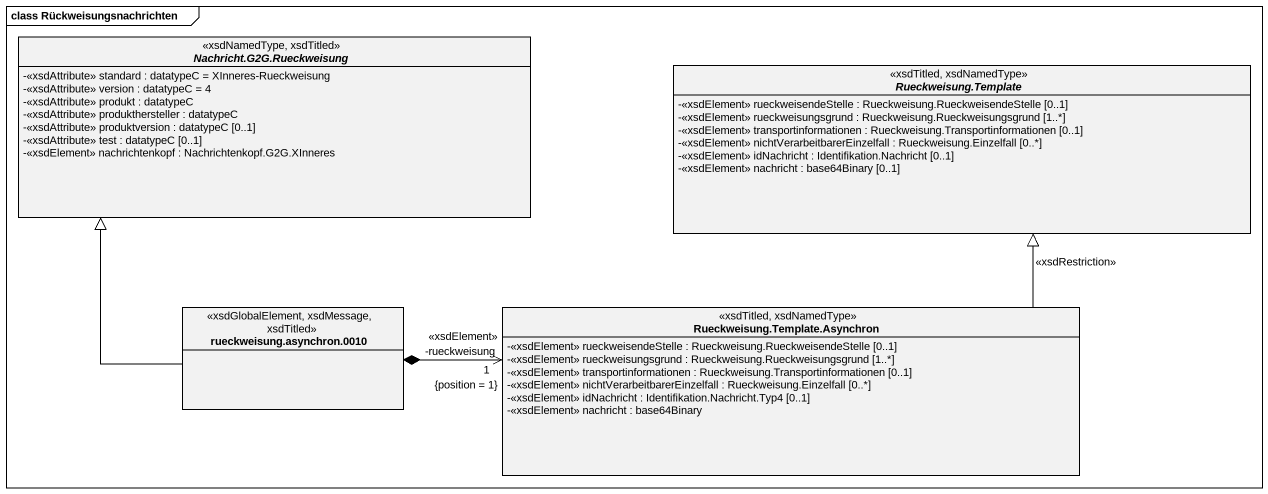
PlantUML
@startuml
mainframe class Rückweisungsnachrichten
hide circle
hide empty members
skinparam classAttributeIconSize 0
abstract class "Nachricht.G2G.Rueckweisung" as Nachricht_G2G_Rueckweisung <<xsdNamedType, xsdTitled>> {
  -<<xsdAttribute>> standard : datatypeC = XInneres-Rueckweisung
  -<<xsdAttribute>> version : datatypeC = 4
  -<<xsdAttribute>> produkt : datatypeC
  -<<xsdAttribute>> produkthersteller : datatypeC
  -<<xsdAttribute>> produktversion : datatypeC [0..1]
  -<<xsdAttribute>> test : datatypeC [0..1]
  -<<xsdElement>> nachrichtenkopf : Nachrichtenkopf.G2G.XInneres
}
abstract class "Rueckweisung.Template" as Rueckweisung_Template <<xsdTitled, xsdNamedType>> {
  -<<xsdElement>> rueckweisendeStelle : Rueckweisung.RueckweisendeStelle [0..1]
  -<<xsdElement>> rueckweisungsgrund : Rueckweisung.Rueckweisungsgrund [1..*]
  -<<xsdElement>> transportinformationen : Rueckweisung.Transportinformationen [0..1]
  -<<xsdElement>> nichtVerarbeitbarerEinzelfall : Rueckweisung.Einzelfall [0..*]
  -<<xsdElement>> idNachricht : Identifikation.Nachricht [0..1]
  -<<xsdElement>> nachricht : base64Binary [0..1]
}
class "rueckweisung.asynchron.0010" as rueckweisung_asynchron_0010 <<xsdGlobalElement, xsdMessage, xsdTitled>>
class "Rueckweisung.Template.Asynchron" as Rueckweisung_Template_2 <<xsdTitled, xsdNamedType>> {
  -<<xsdElement>> rueckweisendeStelle : Rueckweisung.RueckweisendeStelle [0..1]
  -<<xsdElement>> rueckweisungsgrund : Rueckweisung.Rueckweisungsgrund [1..*]
  -<<xsdElement>> transportinformationen : Rueckweisung.Transportinformationen [0..1]
  -<<xsdElement>> nichtVerarbeitbarerEinzelfall : Rueckweisung.Einzelfall [0..*]
  -<<xsdElement>> idNachricht : Identifikation.Nachricht.Typ4 [0..1]
  -<<xsdElement>> nachricht : base64Binary
}
rueckweisung_asynchron_0010 -up-|> Nachricht_G2G_Rueckweisung
rueckweisung_asynchron_0010 *-right-> "1\n-rueckweisung\n<<xsdElement>>\n{position = 1}" Rueckweisung_Template_2
Rueckweisung_Template_2 -up-|> Rueckweisung_Template : <<xsdRestriction>>
@enduml
